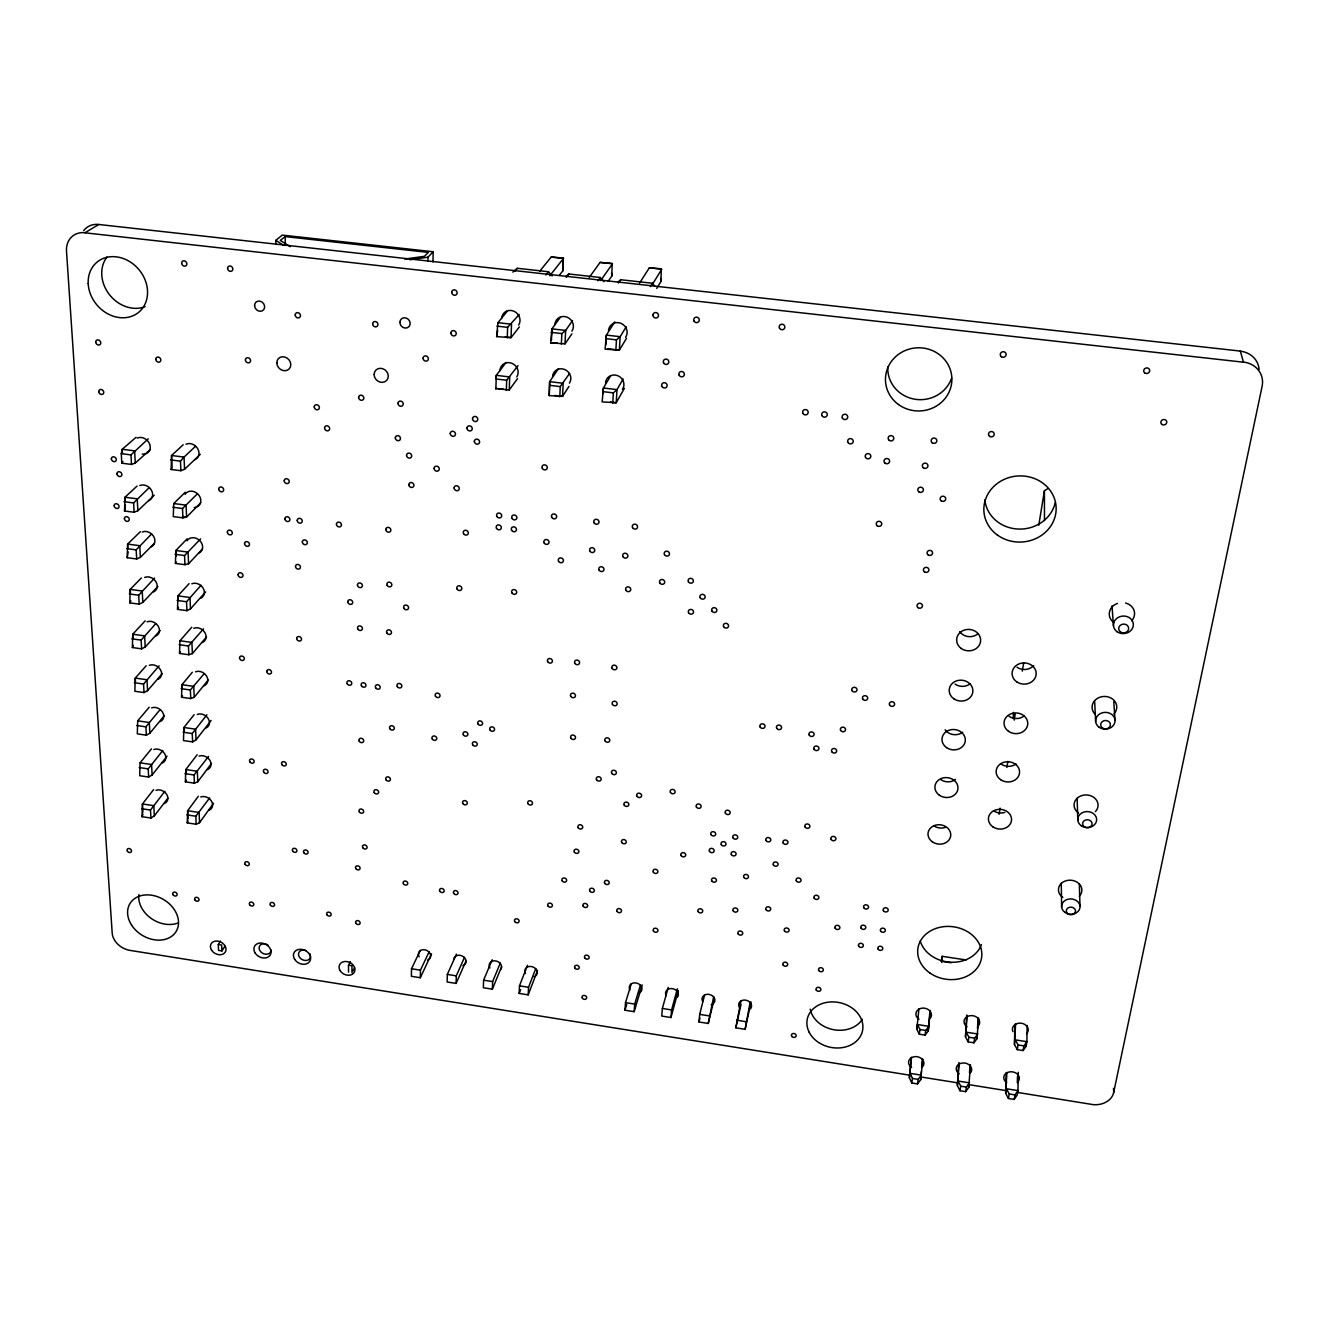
<?xml version="1.0" encoding="UTF-8"?>
<svg xmlns="http://www.w3.org/2000/svg" width="1329" height="1329" viewBox="0 0 1329 1329"><rect width="100%" height="100%" fill="white"/><g stroke="black" fill="none" stroke-linecap="round" stroke-linejoin="round"><path stroke-width="1.5" d="M1027.101 1025.556L1026.918 1041.687L1026.071 1046.338L1023.097 1050.541L1017.283 1049.628L1014.459 1044.511L1014.858 1024.559M1026.071 1046.338L1026.121 1042.335M420.28 950.434L411.508 968.758L411.409 976.317L420.329 977.729L431.56 953.79M427.921 261.331L427.988 257.211L433.154 251.746L282.263 235.1L275.801 240.35L275.884 244.453M420.329 977.729L420.446 970.17L429.101 951.813M432.988 261.979L433.154 251.746M1017.349 1082.736L1017.466 1076.556M1018.28 1072.27L1017.964 1090.611L1017.134 1095.129L1014.177 1099.415L1008.429 1098.502L1005.671 1093.285L1006.203 1072.686M1015.605 1023.779L1014.459 1044.511M456.445 954.139L447.325 974.423L447.142 981.998L456.113 983.41L465.914 961.166M517.529 378.582L509.256 390.028L495.883 388.45M456.113 983.41L456.296 975.851L464.486 957.362M1006.9 1072.503L1005.671 1093.285M1013.23 718.507L1013.396 712.361M1013.961 718.059L1014.077 713.972M519.39 326.868L511.05 337.632L496.647 336.619L497.926 322.681L507.728 310.621M495.867 389.247L496.282 375.359L506 362.501M497.694 330.34L496.647 336.619M492.195 959.737L483.606 980.171L483.357 987.746L492.361 989.175L501.581 966.764M507.263 337.848L507.612 327.349L519.19 314.508M506.332 390.493L506.681 380.244L517.994 365.658M509.256 390.028L509.705 376.954L496.282 375.359L496.182 379.014L506.681 380.244M492.361 989.175L492.627 981.599L500.319 962.993M537.547 970.436L528.194 994.856L519.141 993.427L519.473 985.852L527.53 965.286M571.919 333.861L565.008 343.862L550.688 342.865L551.95 328.861L560.257 317.415M551.452 340.374L551.95 328.861L565.639 330.439L572.55 320.588M568.945 386.44L562.549 396.374L549.226 395.593L549.658 381.672L558.446 368.648M528.194 994.856L528.543 987.281L535.753 968.559M539.74 271.182L551.219 257.045L563.33 258.042L562.948 270.667L559.227 275.485M562.948 270.667L563.33 258.042M561.37 344.095L561.851 333.579L565.639 330.439L565.008 343.862M559.775 396.856L560.257 386.589L569.576 373.466M966.698 1015.057L965.485 1036.819L968.11 1041.886L973.908 1042.8L977.014 1038.63L977.214 1034.676M977.496 1028.729L977.961 1018.811M978.559 1017.997L977.014 1038.63M970.452 1064.679L968.758 1087.371L965.668 1091.641L959.953 1090.727L957.378 1085.56L958.724 1063.084M968.758 1087.371L968.974 1083.285M969.505 1073.051L969.821 1066.905M624.364 388.384L616.207 402.753L602.137 401.89L603.399 388.018L610.759 375.658M626.507 338.314L619.347 350.142L605.094 349.145L606.373 335.107L614.829 321.851M603.067 393.633L603.399 388.018L616.988 389.613L623.118 378.998M605.825 344.709L606.373 335.107L620.145 336.686L626.291 326.701M967.13 1016.22L965.485 1036.819M608.25 281.2L611.789 276.083L612.154 263.408L600.11 262.411L589.196 277.479M612.752 403.152L613.367 392.869L616.988 389.613L616.207 402.753L610.393 402.056M615.859 350.391L616.473 339.842L620.145 336.686L619.347 350.142L607.569 348.779M959.206 1062.884L957.378 1085.56M656.742 288.426L660.945 281.515L661.31 268.807L649.333 267.827L639.598 283.06M642.206 984.872L634.149 1011.685L624.962 1010.223L625.51 1002.631L631.391 983.576M634.149 1011.685L634.714 1004.093L640.462 985.005M941.663 962.478L942.145 956.315L966.15 959.953M668.271 987.364L662.357 1008.462L661.742 1016.07L670.962 1017.532L678.305 990.537M918.954 1008.728L916.811 1029.178L919.269 1034.195L925.017 1035.108L928.273 1030.972L929.901 1011.336M930.317 1010.489L928.273 1030.972M670.962 1017.532L671.594 1009.924L677.375 988.793M911.279 1057.602L909.385 1077.869L911.794 1082.985L917.459 1083.899L920.698 1079.68L921.396 1071.556M921.745 1067.503L922.426 1059.379M922.775 1059.13L920.698 1079.68M714.404 998.212L708.257 1023.446L698.988 1021.984L699.685 1014.376L704.553 995.056M911.561 1057.352L909.385 1077.869M708.257 1023.446L713.706 996.501M751.035 1001.95L745.12 1029.311L735.817 1027.832L740.951 1000.77M745.12 1029.311L750.137 1002.216M916.811 1029.178L917.508 1024.543L929.004 1026.353L925.732 1030.457L925.017 1035.108M911.794 1082.985L912.475 1078.467L910.083 1073.35L921.396 1075.161L918.156 1079.381L917.459 1083.899M919.269 1034.195L919.984 1029.56L917.508 1024.543M941.53 960.169L942.145 956.315M1038.78 525.171L1044.411 490.717L1047.95 488.59M211.112 720.484L196.027 739.871L192.622 741.898L183.485 740.569L183.884 727.495L194.117 714.703M1014.193 720.102L1015.206 713.972M1022.267 671.145L1023.629 662.988M999.092 814.278L1000.106 808.165M1006.834 767.464L1007.847 761.367M959.953 1090.727L960.717 1086.192L958.126 1081.042L969.522 1082.869L966.432 1087.105L965.668 1091.641M968.11 1041.886L968.891 1037.235L966.249 1032.184L977.812 1033.995L974.689 1038.148L973.908 1042.8M205.596 591.92L190.479 608.915L186.94 610.659L177.521 609.363L177.92 595.857L189.1 583.647M167.853 798.197L154.347 815.89L150.925 818.049L142.037 816.704L142.436 803.962L153.632 789.609M167.055 756.168L152.137 774.973L148.665 777.05L139.695 775.721L140.093 762.829L151.44 748.858M1008.429 1098.502L1009.243 1093.966L1006.485 1088.767L1017.964 1090.611L1014.991 1094.897L1014.177 1099.415M1017.283 1049.628L1018.114 1044.976L1015.29 1039.876L1026.918 1041.687L1023.945 1045.89L1023.097 1050.541M164.414 715.567L149.878 733.176L146.373 735.186L137.302 733.857L137.701 720.833L149.197 707.244M213.554 803.231L199.533 822.701L196.177 824.246L187.239 822.9L187.655 810.74L198.337 796.27M162.321 673.554L147.585 690.648L144.03 692.559L134.86 691.263L135.259 678.089L146.14 665.779M200.297 454.285L184.565 469.287L180.894 470.715L171.142 469.486L171.557 455.498L183.203 444.75M211.461 763.461L197.805 781.734L194.399 783.18L185.379 781.834L185.794 769.557L197.157 754.756M160.161 630.461L145.226 647.024L141.622 648.834L132.368 647.539L132.767 634.232L145.16 620.826M157.952 586.438L142.818 602.419L139.163 604.147L129.81 602.868L130.209 589.395L141.389 577.916M208.221 680.033L194.217 697.293L190.745 698.539L181.525 697.227L181.957 684.701L192.306 672.275M154.314 543.362L140.376 557.349L136.688 558.977L127.219 557.715L127.634 544.093L140.376 531.666M1017.649 1092.455L1093.402 1104.665A19.403 15.283 4.9 0 0 1113.669 1092.488L1262.118 386.274A23.739 21.347 -19.7 0 0 1243.429 362.069L1240.322 351.072L98.778 224.485A21.663 18.191 51.5 0 0 83.694 230.631M206.56 636.873L192.373 653.586L188.851 654.732L179.515 653.436L179.963 640.761L191.758 627.238M154.23 495.202L137.867 510.735L134.129 512.246L124.544 511L124.959 497.229L137.053 486.082M150.36 449.551L135.292 463.04L131.488 464.436L121.803 463.206L121.271 453.671L122.235 449.285L136.023 437.324M735.817 1027.832L741.034 1004.425M202.49 548.91L188.568 563.778L184.947 564.692L175.428 563.43L175.86 550.488L187.206 538.743M200.696 502.794L186.592 517.064L182.92 517.861L173.285 516.616L173.734 503.541L185.229 492.278M698.988 1021.984L699.951 1018.114M624.962 1010.223L626.723 1004.491M142.037 816.704L143.017 814.179M519.141 993.427L520.619 989.673M177.521 609.363L178.435 607.27M187.239 822.9L188.12 820.973M132.368 647.539L133.398 645.362M185.379 781.834L186.276 780.023M129.81 602.868L130.857 600.791M352.833 971.001L354.561 967.711M348.53 972.097L348.497 965.186L350.374 961.648M127.219 557.715L128.066 551.867M171.142 469.486L172.122 467.708L171.557 455.498L184.05 457.076L195.529 446.295M181.525 697.227L182.438 695.615M124.544 511L125.408 505.17M652.34 284.489L661.776 269.189L649.333 267.827M650.296 286.582L652.34 283.243L654.748 286.067M179.515 653.436L180.462 651.924M220.498 941.065L218.288 944.52L218.521 950.385L221.91 950.933L224.966 946.115M121.803 463.206L122.916 461.462M618.5 283.044L620.726 279.738L652.34 283.243M600.691 280.569L612.486 263.773L600.11 262.411M597.934 280.768L600.259 277.479L603.881 281.698M209.65 797.948L195.828 816.222L196.177 824.246M150.925 818.049L150.493 810.042L164.879 791.287M208.57 756.417L194.051 774.99L194.399 783.18M566.37 277.263L568.845 273.99L600.259 277.479M192.622 741.898L192.256 733.542L206.925 714.753M175.428 563.43L176.392 562.15M148.665 777.05L148.217 768.876L162.802 750.52M146.373 735.186L145.908 726.83L159.912 709.802M549.824 275.718L563.513 258.391L551.219 257.045M545.937 274.987L548.528 271.747L552.166 275.967M144.03 692.559L143.565 684.036L159.081 665.862M186.94 610.659L186.558 601.721L201.028 585.258M141.622 648.834L141.14 640.113L155.51 623.932M203.985 673.903L190.379 689.984L190.745 698.539M139.163 604.147L138.681 595.226L154.613 578.065M514.921 271.099L517.33 268.292L548.528 271.747M136.688 558.977L136.189 549.857L151.523 534.042M203.536 628.866L188.469 645.994L188.851 654.732M180.894 470.715L180.478 461.163L184.05 457.076L184.565 469.287M134.129 512.246L133.614 502.927L149.164 487.643M131.488 464.436L130.973 454.9L148.25 438.852M200.646 538.86L184.565 555.555L184.947 564.692M197.406 493.84L182.522 508.525L182.92 517.861M512.861 272.129L517.33 268.292M565.822 276.565L568.845 273.99M617.636 282.313L620.726 279.738M550.688 342.865L557.216 342.965M404.73 259.055L424.383 256.331L428.387 252.41L285.187 236.595L280.303 240.383L290.303 246.679M911.046 1075.394L129.91 950.368A17.858 13.672 31.2 0 1 112.201 933.157L66.5 251.098A21.978 18.39 51.2 0 1 85.006 232.725L98.778 224.485M409.747 259.753L427.988 257.211M85.023 232.824L1243.512 362.202M497.926 322.681L511.515 324.226L511.05 337.632L505.253 336.968M496.98 326.12L507.612 327.349M551.136 332.35L561.851 333.579M605.692 338.613L616.473 339.842M549.674 385.344L560.257 386.589M602.702 391.606L613.367 392.869M497.794 388.666L503.525 389.347M554.841 395.461L562.549 396.374L563.164 383.267L549.658 381.672L549.226 395.593M121.271 453.671L130.973 454.9M170.71 459.917L180.478 461.163M173.734 503.541L186.077 505.136L186.592 517.064L182.488 516.532M172.853 507.263L182.522 508.525M124.012 501.681L133.614 502.927M174.996 554.293L184.565 555.555M126.704 548.611L136.189 549.857M129.295 593.947L138.681 595.226M177.106 600.442L186.558 601.721M179.963 640.761L191.891 642.422L192.373 653.586M179.116 644.698L188.469 645.994M131.853 638.834L141.14 640.113M181.126 688.671L190.379 689.984M134.379 682.724L143.565 684.036M137.701 720.833L149.313 722.511L149.878 733.176M136.821 725.518L145.908 726.83M183.12 732.213L192.256 733.542M140.093 762.829L151.572 764.524L152.137 774.973M184.997 773.661L194.051 774.99M139.229 767.547L148.217 768.876M186.874 814.876L195.828 816.222M141.588 808.713L150.493 810.042M940.932 961.199L951.165 962.761M919.984 1029.56L925.732 1030.457M968.891 1037.235L974.689 1038.148M1018.114 1044.976L1023.945 1045.89M411.508 968.758L420.446 970.17M447.325 974.423L456.296 975.851M483.606 980.171L492.627 981.599M519.473 985.852L528.543 987.281M625.51 1002.631L634.714 1004.093M662.357 1008.462L671.594 1009.924M699.685 1014.376L708.972 1015.838M736.598 1020.207L745.918 1021.685M218.288 944.52L221.694 945.069L221.91 950.933M348.497 965.186L351.952 965.734L351.986 972.645M921.296 1077.038L958.192 1082.936M968.442 1084.58L1007.399 1090.827M912.475 1078.467L918.156 1079.381M960.717 1086.192L966.432 1087.105M1009.243 1093.966L1014.991 1094.897M275.801 240.35L283.991 245.533M1240.322 351.072L1240.406 351.188A23.374 21.065 -20.3 0 1 1259.095 369.346M660.646 278.409L660.945 281.515M1112.008 605.924L1113.469 625.876M1113.768 701.812L1114.998 719.886M122.467 453.339L122.235 449.285L134.628 450.847L135.292 463.04M125.192 501.199L124.959 497.229L137.219 498.824L137.867 510.735M127.85 547.98L127.634 544.093L139.761 545.704L140.376 557.349M130.425 593.199L130.209 589.395L142.203 591.023L142.818 602.419M132.966 637.937L132.767 634.232L144.628 635.877L145.226 647.024M135.475 681.727L135.259 678.089L147.004 679.75L147.585 690.648M142.901 812.135L142.436 803.962L153.799 805.656L154.347 815.89M611.622 272.993L611.789 276.083M1094.664 701.596L1095.661 721.68M1113.469 1088.351L1113.768 1092.421M176.126 556.319L175.86 550.488L188.07 552.116L188.568 563.778M178.103 599.661L177.92 595.857L189.997 597.502L190.479 608.915M182.106 688.339L181.957 684.701L193.752 686.362L194.217 697.293M184.05 731.066L183.884 727.495L195.579 729.189L196.027 739.871M185.96 773.046L185.794 769.557L197.356 771.269L197.805 781.734M188.037 818.93L187.655 810.74L199.101 812.451L199.533 822.701M1077.138 798.181L1077.802 820.342M1079.331 883.935L1079.995 905.946M285.187 236.595L285.336 244.818M1061.273 883.253L1061.638 907.242M1044.411 490.717L1044.478 520.603M177.405 923.19A26.646 20.683 31.2 0 1 150.476 917.924A26.646 20.683 31.2 0 1 138.914 894.517M145.077 306.683A32.145 27.161 50.2 0 1 109.194 294.34A32.145 27.161 50.2 0 1 107.018 257.012M862.305 1019.31A27.859 22.61 11.8 0 1 833.399 1029.659A27.859 22.61 11.8 0 1 810.241 1009.209M951.547 378.333A32.727 31.198 -2.3 0 1 914.369 399.132A32.727 31.198 -2.3 0 1 887.838 366.954M977.662 633.999A11.845 10.599 3 0 1 959.688 631.64M970.07 683.804A11.695 10.333 4.3 0 1 955.069 684.119M962.678 732.229A11.546 10.084 5.4 0 1 945.152 729.82M955.468 779.475A11.413 9.851 6.3 0 1 940.849 779.658M945.102 827.485A11.263 9.619 7.1 0 1 933.971 825.874M1033.696 665.596A11.861 10.482 0.9 0 1 1017.05 667.258M1024.078 716.015A11.712 10.233 2.3 0 1 1009.027 716.281M1016.054 763.926A11.562 10.001 3.5 0 1 1001.202 764.109M1004.84 812.418A11.429 9.768 4.5 0 1 993.56 810.806M981.383 944.57A31.763 26.264 7.7 0 1 950.468 962.213A31.763 26.264 7.7 0 1 920.299 941.181M1055.193 502.761A35.65 32.693 -4 0 1 1018.313 529.058A35.65 32.693 -4 0 1 984.839 499.887M1062.818 897.424A11.745 9.768 3.2 0 1 1061.04 883.652A11.745 9.768 3.2 0 1 1077.537 882.473A11.745 9.768 3.2 0 1 1079.281 896.244M1078.5 813.016A12.011 10.2 1.3 0 1 1076.739 798.646A12.011 10.2 1.3 0 1 1093.651 797.267A12.011 10.2 1.3 0 1 1095.378 811.637M1095.096 714.221A12.343 10.698 -1.5 0 1 1095.827 699.519A12.343 10.698 -1.5 0 1 1112.788 699.22A12.343 10.698 -1.5 0 1 1113.968 713.872M1125.563 603.034A12.659 11.18 -4.9 0 1 1131.66 620.776M1113.885 622.62A12.659 11.18 -4.9 0 1 1117.44 603.432M605.509 382.918A9.419 8.788 34.1 0 1 617.603 375.642A9.419 8.788 34.1 0 1 622.421 389.414M552.565 376.688A9.419 8.705 37.5 0 1 564.476 369.412A9.419 8.705 37.5 0 1 569.41 383.151M499.986 370.492A9.419 8.622 40.2 0 1 511.715 363.232A9.419 8.622 40.2 0 1 516.782 376.938M501.648 318.545A9.552 8.805 43.8 0 1 513.526 311.052A9.552 8.805 43.8 0 1 518.642 325.057M554.874 324.625A9.552 8.904 41.4 0 1 566.935 317.116A9.552 8.904 41.4 0 1 571.935 331.17M608.466 330.755A9.552 9.004 38.1 0 1 620.726 323.229A9.552 9.004 38.1 0 1 625.594 337.317M525.503 973.542A6.412 5.166 21.4 0 1 528.128 966.715A6.412 5.166 21.4 0 1 536.584 969.987A6.412 5.166 21.4 0 1 533.959 976.815M489.903 967.944A6.396 5.15 22.5 0 1 491.531 961.498A6.396 5.15 22.5 0 1 499.538 962.761A6.396 5.15 22.5 0 1 500.668 969.638M453.687 959.604A6.379 5.117 23.5 0 1 458.937 955.235A6.379 5.117 23.5 0 1 465.765 959.704A6.379 5.117 23.5 0 1 462.857 965.618M419.183 956.814A6.363 5.1 24.5 0 1 421.542 949.986A6.363 5.1 24.5 0 1 429.948 953.242A6.363 5.1 24.5 0 1 427.556 960.053M739.273 1007.199A6.529 5.299 14.7 0 1 741.399 1000.72A6.529 5.299 14.7 0 1 749.672 1002.033A6.529 5.299 14.7 0 1 750.403 1008.944M702.642 1001.435A6.512 5.283 15.9 0 1 705.666 994.574A6.512 5.283 15.9 0 1 714.238 997.896A6.512 5.283 15.9 0 1 711.198 1004.741M666.194 995.687A6.479 5.25 17 0 1 668.171 989.225A6.479 5.25 17 0 1 676.378 990.52A6.479 5.25 17 0 1 677.225 997.431M629.913 989.989A6.462 5.233 18.2 0 1 632.77 983.144A6.462 5.233 18.2 0 1 641.292 986.434A6.462 5.233 18.2 0 1 638.435 993.278M186.01 444.185A9.104 7.692 43 0 1 197.705 448.67A9.104 7.692 43 0 1 195.064 459.635M185.063 494.338A8.971 7.542 41.3 0 1 199.151 495.551A8.971 7.542 41.3 0 1 194.233 507.512M187.04 540.787A8.854 7.393 39.7 0 1 199.998 540.853A8.854 7.393 39.7 0 1 198.785 553.113M191.841 583.763A8.738 7.243 38.2 0 1 203.154 588.116A8.738 7.243 38.2 0 1 200.579 598.316M193.702 628.252A8.622 7.11 36.8 0 1 204.899 632.571A8.622 7.11 36.8 0 1 202.34 642.538M195.529 671.793A8.506 6.961 35.5 0 1 206.593 676.062A8.506 6.961 35.5 0 1 204.068 685.814M197.307 714.404A8.406 6.828 34.4 0 1 208.254 718.624A8.406 6.828 34.4 0 1 205.746 728.159M199.051 756.118A8.306 6.695 33.3 0 1 209.882 760.288A8.306 6.695 33.3 0 1 207.39 769.607M200.745 796.951A8.207 6.562 32.4 0 1 211.477 801.088A8.207 6.562 32.4 0 1 209.018 810.208M155.991 790.29A8.207 6.512 33.4 0 1 166.69 794.41A8.207 6.512 33.4 0 1 164.347 803.513M153.832 749.506A8.306 6.645 34.3 0 1 164.63 753.676A8.306 6.645 34.3 0 1 162.271 762.979M151.606 707.859A8.406 6.761 35.4 0 1 162.52 712.062A8.406 6.761 35.4 0 1 160.144 721.581M149.346 665.314A8.506 6.911 36.5 0 1 160.377 669.55A8.506 6.911 36.5 0 1 157.985 679.302M147.021 621.839A8.622 7.044 37.8 0 1 158.184 626.125A8.622 7.044 37.8 0 1 155.759 636.093M144.662 577.417A8.738 7.177 39.1 0 1 155.942 581.753A8.738 7.177 39.1 0 1 153.5 591.937M142.236 531.999A8.854 7.326 40.6 0 1 153.649 536.384A8.854 7.326 40.6 0 1 151.19 546.817M139.778 485.567A8.971 7.459 42.1 0 1 151.307 489.986A8.971 7.459 42.1 0 1 148.831 500.684M137.236 438.072A9.104 7.609 43.8 0 1 149.845 444.65A9.104 7.609 43.8 0 1 142.269 454.069M918.97 1019.293A7.841 6.346 9.1 0 1 917.459 1010.273A7.841 6.346 9.1 0 1 928.406 1009.625A7.841 6.346 9.1 0 1 929.901 1018.645M1012.964 1031.636A7.941 6.396 6.3 0 1 1016.153 1023.928A7.941 6.396 6.3 0 1 1026.254 1025.506A7.941 6.396 6.3 0 1 1026.553 1033.746M911.611 1067.503A7.741 6.18 9.6 0 1 910.099 1058.715A7.741 6.18 9.6 0 1 920.897 1058.133A7.741 6.18 9.6 0 1 922.392 1066.938M1006.734 1082.686A7.841 6.23 7 0 1 1005.405 1073.865A7.841 6.23 7 0 1 1016.403 1073.317A7.841 6.23 7 0 1 1017.698 1082.138M967.047 1026.802A7.891 6.379 7.7 0 1 965.635 1017.781A7.891 6.379 7.7 0 1 976.665 1017.134A7.891 6.379 7.7 0 1 978.078 1026.171M959.222 1073.882A7.791 6.213 8.3 0 1 957.81 1065.061A7.791 6.213 8.3 0 1 968.708 1064.496A7.791 6.213 8.3 0 1 970.104 1073.317M271.066 949.969A6.263 4.901 28.4 0 1 264.155 953.923A6.263 4.901 28.4 0 1 259.404 946.348A6.263 4.901 28.4 0 1 267.943 945.019M310.537 956.216A6.28 4.934 27.4 0 1 304.059 960.319A6.28 4.934 27.4 0 1 298.576 953.425A6.28 4.934 27.4 0 1 306.002 950.517M309.69 953.508A6.28 4.934 27.4 0 1 310.305 954.853M131.554 925.05A26.979 20.832 31.1 0 0 175.644 932.227A26.979 20.832 31.1 0 0 151.955 895.264A26.979 20.832 31.1 0 0 131.554 925.05M88.196 283.625A32.61 27.46 49.9 0 0 134.03 315.289A32.61 27.46 49.9 0 0 131.355 262.693A32.61 27.46 49.9 0 0 88.196 283.625M809.228 1032.334A28.225 22.792 11.9 0 0 857.454 1040.175A28.225 22.792 11.9 0 0 838.018 1002.348A28.225 22.792 11.9 0 0 809.228 1032.334M898.47 404.498A33.225 31.597 -1.3 0 0 951.614 383.4A33.225 31.597 -1.3 0 0 905.929 350.225A33.225 31.597 -1.3 0 0 898.47 404.498M255.151 953.026A8.987 7.01 28.4 0 0 270.003 955.401A8.987 7.01 28.4 0 0 262.311 943.141A8.987 7.01 28.4 0 0 255.151 953.026M294.623 959.289A8.987 7.06 27.4 0 0 309.541 961.681A8.987 7.06 27.4 0 0 301.932 949.404A8.987 7.06 27.4 0 0 294.623 959.289M238.107 574.759A2.592 2.176 37.9 0 0 241.845 577.251A2.592 2.176 37.9 0 0 241.728 573.231A2.592 2.176 37.9 0 0 238.107 574.759M924.502 571.852A2.758 2.508 4.5 0 0 928.921 570.224A2.758 2.508 4.5 0 0 925.1 567.533A2.758 2.508 4.5 0 0 924.502 571.852M831.688 751.599A2.608 2.276 11.4 0 0 836.174 752.231A2.608 2.276 11.4 0 0 834.346 748.526A2.608 2.276 11.4 0 0 831.688 751.599M783.163 842.951A2.542 2.16 13.5 0 0 787.516 843.583A2.542 2.16 13.5 0 0 785.705 840.044A2.542 2.16 13.5 0 0 783.163 842.951M918.106 607.685A2.741 2.475 5.5 0 0 922.476 606.107A2.741 2.475 5.5 0 0 918.688 603.449A2.741 2.475 5.5 0 0 918.106 607.685M814.012 749.124A2.608 2.276 12.2 0 0 818.481 749.755A2.608 2.276 12.2 0 0 816.637 746.051A2.608 2.276 12.2 0 0 814.012 749.124M766.019 840.443A2.542 2.16 14.2 0 0 770.355 841.074A2.542 2.16 14.2 0 0 768.527 837.536A2.542 2.16 14.2 0 0 766.019 840.443M432.241 738.957A2.508 2.126 28.2 0 0 436.444 739.555A2.508 2.126 28.2 0 0 434.4 735.984A2.508 2.126 28.2 0 0 432.241 738.957M359.245 741.233A2.492 2.077 30.2 0 0 363.398 741.831A2.492 2.077 30.2 0 0 361.322 738.276A2.492 2.077 30.2 0 0 359.245 741.233M389.829 728.691A2.508 2.11 29.7 0 0 394.015 729.289A2.508 2.11 29.7 0 0 391.955 725.717A2.508 2.11 29.7 0 0 389.829 728.691M375.658 687.807A2.542 2.143 31.2 0 0 379.878 688.405A2.542 2.143 31.2 0 0 377.785 684.767A2.542 2.143 31.2 0 0 375.658 687.807M361.455 685.814A2.542 2.143 31.6 0 0 365.658 686.412A2.542 2.143 31.6 0 0 363.548 682.774A2.542 2.143 31.6 0 0 361.455 685.814M347.251 683.837A2.525 2.126 32.1 0 0 351.454 684.418A2.525 2.126 32.1 0 0 349.344 680.78A2.525 2.126 32.1 0 0 347.251 683.837M227.359 532.165A2.625 2.209 39.5 0 0 231.13 534.707A2.625 2.209 39.5 0 0 230.997 530.603A2.625 2.209 39.5 0 0 227.359 532.165M463.539 533.61A2.658 2.359 33.4 0 0 467.974 534.192A2.658 2.359 33.4 0 0 465.848 530.271A2.658 2.359 33.4 0 0 463.539 533.61M397.271 686.528A2.542 2.16 30.6 0 0 401.508 687.126A2.542 2.16 30.6 0 0 399.431 683.471A2.542 2.16 30.6 0 0 397.271 686.528M359.312 811.853A2.442 2.01 28.7 0 0 363.382 812.468A2.442 2.01 28.7 0 0 361.338 809.029A2.442 2.01 28.7 0 0 359.312 811.853M245.117 864.365A2.392 1.894 30.3 0 0 249.071 864.963A2.392 1.894 30.3 0 0 247.011 861.657A2.392 1.894 30.3 0 0 245.117 864.365M124.411 518.709A2.625 2.176 41.5 0 0 128.182 521.217A2.625 2.176 41.5 0 0 127.949 517.131A2.625 2.176 41.5 0 0 124.411 518.709M408.8 484.686A2.691 2.376 37.2 0 0 412.621 487.311A2.691 2.376 37.2 0 0 412.688 483.025A2.691 2.376 37.2 0 0 408.8 484.686M622.936 556.618A2.675 2.409 25.1 0 0 627.471 557.2A2.675 2.409 25.1 0 0 625.444 553.246A2.675 2.409 25.1 0 0 622.936 556.618M625.843 590.142A2.641 2.376 24 0 0 630.345 590.74A2.641 2.376 24 0 0 628.335 586.853A2.641 2.376 24 0 0 625.843 590.142M358.631 397.421A2.741 2.425 42.6 0 0 362.535 400.112A2.741 2.425 42.6 0 0 362.535 395.677A2.741 2.425 42.6 0 0 358.631 397.421M357.833 629.049A2.575 2.193 33.4 0 0 362.103 629.63A2.575 2.193 33.4 0 0 359.96 625.909A2.575 2.193 33.4 0 0 357.833 629.049M239.536 657.955A2.542 2.093 35.3 0 0 243.19 660.38A2.542 2.093 35.3 0 0 243.074 656.509A2.542 2.093 35.3 0 0 239.536 657.955M249.835 761.849A2.459 2.01 32.4 0 0 253.889 762.447A2.459 2.01 32.4 0 0 251.779 758.975A2.459 2.01 32.4 0 0 249.835 761.849M263.723 772.149A2.459 1.993 31.8 0 0 267.777 772.747A2.459 1.993 31.8 0 0 265.684 769.275A2.459 1.993 31.8 0 0 263.723 772.149M462.857 803.48A2.475 2.06 25.9 0 0 467.011 804.078A2.475 2.06 25.9 0 0 465.017 800.606A2.475 2.06 25.9 0 0 462.857 803.48M791.602 1036.072A2.425 1.944 13.2 0 0 795.739 1036.736A2.425 1.944 13.2 0 0 794.011 1033.497A2.425 1.944 13.2 0 0 791.602 1036.072M851.972 690.499A2.658 2.359 10.1 0 0 856.524 691.113A2.658 2.359 10.1 0 0 854.68 687.309A2.658 2.359 10.1 0 0 851.972 690.499M326.934 914.801A2.376 1.894 27.5 0 0 330.871 915.415A2.376 1.894 27.5 0 0 328.878 912.143A2.376 1.894 27.5 0 0 326.934 914.801M249.636 904.733A2.359 1.861 29.4 0 0 253.54 905.331A2.359 1.861 29.4 0 0 251.513 902.092A2.359 1.861 29.4 0 0 249.636 904.733M194.931 899.949A2.359 1.844 30.6 0 0 198.802 900.564A2.359 1.844 30.6 0 0 196.742 897.324A2.359 1.844 30.6 0 0 194.931 899.949M173.052 894.749A2.359 1.844 31.1 0 0 176.923 895.347A2.359 1.844 31.1 0 0 174.847 892.108A2.359 1.844 31.1 0 0 173.052 894.749M127.401 851.224A2.376 1.861 32.8 0 0 131.272 851.823A2.376 1.861 32.8 0 0 129.162 848.533A2.376 1.861 32.8 0 0 127.401 851.224M98.761 391.64A2.741 2.276 46.1 0 0 102.649 394.281A2.741 2.276 46.1 0 0 102.383 389.945A2.741 2.276 46.1 0 0 98.761 391.64M95.721 342.168A2.774 2.309 47.9 0 0 99.642 344.842A2.774 2.309 47.9 0 0 99.376 340.39A2.774 2.309 47.9 0 0 95.721 342.168M155.759 359.312A2.758 2.342 46.9 0 0 159.679 361.97A2.758 2.342 46.9 0 0 159.463 357.551A2.758 2.342 46.9 0 0 155.759 359.312M245.416 359.976A2.774 2.392 46.1 0 0 249.354 362.684A2.774 2.392 46.1 0 0 249.237 358.215A2.774 2.392 46.1 0 0 245.416 359.976M295.204 314.94A2.808 2.475 47.7 0 0 299.191 317.697A2.808 2.475 47.7 0 0 299.125 313.112A2.808 2.475 47.7 0 0 295.204 314.94M372.635 323.894A2.808 2.508 46.3 0 0 376.622 326.652A2.808 2.508 46.3 0 0 376.639 322.067A2.808 2.508 46.3 0 0 372.635 323.894M450.88 332.948A2.808 2.558 44.3 0 0 454.85 335.722A2.808 2.558 44.3 0 0 454.95 331.104A2.808 2.558 44.3 0 0 450.88 332.948M397.986 403.351A2.741 2.442 41.5 0 0 401.906 406.043A2.741 2.442 41.5 0 0 401.939 401.607A2.741 2.442 41.5 0 0 397.986 403.351M451.71 292.247A2.841 2.592 47.1 0 0 455.731 295.055A2.841 2.592 47.1 0 0 455.83 290.353A2.841 2.592 47.1 0 0 451.71 292.247M693.987 320.97A2.841 2.724 32.9 0 0 698.838 321.518A2.841 2.724 32.9 0 0 696.728 317.149A2.841 2.724 32.9 0 0 693.987 320.97M779.442 328.064A2.857 2.758 19.7 0 0 784.343 328.628A2.857 2.758 19.7 0 0 782.299 324.226A2.857 2.758 19.7 0 0 779.442 328.064M1001.385 356.737A2.94 2.791 -11.6 0 0 1006.119 354.843A2.94 2.791 -11.6 0 0 1002.099 351.936A2.94 2.791 -11.6 0 0 1001.385 356.737M989.59 436.344A2.891 2.691 -5.1 0 0 994.208 434.533A2.891 2.691 -5.1 0 0 990.271 431.726A2.891 2.691 -5.1 0 0 989.59 436.344M1144.784 372.951A3.023 2.774 -17.9 0 0 1149.668 371.04A3.023 2.774 -17.9 0 0 1145.664 368.133A3.023 2.774 -17.9 0 0 1144.784 372.951M1161.895 424.416A3.007 2.724 -15.2 0 0 1166.746 422.572A3.007 2.724 -15.2 0 0 1162.792 419.698A3.007 2.724 -15.2 0 0 1161.895 424.416M818.664 970.386A2.475 2.027 12.3 0 0 822.884 971.05A2.475 2.027 12.3 0 0 821.156 967.695A2.475 2.027 12.3 0 0 818.664 970.386M738.093 933.772A2.475 2.043 15 0 0 742.313 934.403A2.475 2.043 15 0 0 740.519 931.031A2.475 2.043 15 0 0 738.093 933.772M584.694 957.827A2.409 1.96 19.9 0 0 588.78 958.458A2.409 1.96 19.9 0 0 586.92 955.169A2.409 1.96 19.9 0 0 584.694 957.827M574.809 967.911A2.392 1.944 20.1 0 0 578.863 968.559A2.392 1.944 20.1 0 0 577.002 965.286A2.392 1.944 20.1 0 0 574.809 967.911M783.047 964.904A2.459 2.027 13.4 0 0 787.266 965.552A2.459 2.027 13.4 0 0 785.505 962.196A2.459 2.027 13.4 0 0 783.047 964.904M582.285 998.046A2.376 1.91 19.6 0 0 586.322 998.677A2.376 1.91 19.6 0 0 584.478 995.454A2.376 1.91 19.6 0 0 582.285 998.046M314.242 406.94A2.741 2.392 43 0 0 318.129 409.598A2.741 2.392 43 0 0 318.096 405.212A2.741 2.392 43 0 0 314.242 406.94M395.311 437.856A2.724 2.409 39.8 0 0 399.182 440.514A2.724 2.409 39.8 0 0 399.215 436.161A2.724 2.409 39.8 0 0 395.311 437.856M324.542 427.988A2.724 2.376 41.8 0 0 328.429 430.646A2.724 2.376 41.8 0 0 328.396 426.293A2.724 2.376 41.8 0 0 324.542 427.988M386.872 633.003A2.575 2.209 32.4 0 0 391.158 633.601A2.575 2.209 32.4 0 0 389.048 629.863A2.575 2.209 32.4 0 0 386.872 633.003M357.451 584.943A2.608 2.243 34.8 0 0 361.189 587.468A2.608 2.243 34.8 0 0 361.189 583.414A2.608 2.243 34.8 0 0 357.451 584.943M387.171 585.375A2.608 2.259 34 0 0 391.507 585.956A2.608 2.259 34 0 0 389.364 582.152A2.608 2.259 34 0 0 387.171 585.375M403.916 608.3A2.592 2.243 32.7 0 0 408.236 608.881A2.592 2.243 32.7 0 0 406.109 605.094A2.592 2.243 32.7 0 0 403.916 608.3M347.749 601.738A2.592 2.209 34.5 0 0 351.471 604.246A2.592 2.209 34.5 0 0 351.471 600.226A2.592 2.209 34.5 0 0 347.749 601.738M589.843 551.02A2.658 2.409 27.1 0 0 594.362 551.601A2.658 2.409 27.1 0 0 592.302 547.664A2.658 2.409 27.1 0 0 589.843 551.02M544.142 542.88A2.658 2.392 29.7 0 0 548.628 543.461A2.658 2.392 29.7 0 0 546.551 539.508A2.658 2.392 29.7 0 0 544.142 542.88M511.898 592.834A2.625 2.309 29.3 0 0 516.317 593.432A2.625 2.309 29.3 0 0 514.24 589.578A2.625 2.309 29.3 0 0 511.898 592.834M547.947 905.846A2.425 1.993 21.6 0 0 552.05 906.478A2.425 1.993 21.6 0 0 550.156 903.122A2.425 1.993 21.6 0 0 547.947 905.846M181.641 263.192A2.857 2.442 50.7 0 0 185.661 265.95A2.857 2.442 50.7 0 0 185.479 261.315A2.857 2.442 50.7 0 0 181.641 263.192M227.591 268.375A2.857 2.475 50.4 0 0 231.611 271.149A2.857 2.475 50.4 0 0 231.479 266.498A2.857 2.475 50.4 0 0 227.591 268.375M558.529 561.237A2.658 2.376 28.3 0 0 563.014 561.818A2.658 2.376 28.3 0 0 560.954 557.898A2.658 2.376 28.3 0 0 558.529 561.237M266.747 671.461A2.525 2.11 34.3 0 0 270.385 673.886A2.525 2.11 34.3 0 0 270.302 670.049A2.525 2.11 34.3 0 0 266.747 671.461M877.339 525.869A2.774 2.558 7.1 0 0 881.725 524.191A2.774 2.558 7.1 0 0 877.888 521.483A2.774 2.558 7.1 0 0 877.339 525.869M760.122 726.946A2.608 2.276 14.9 0 0 764.574 727.561A2.608 2.276 14.9 0 0 762.696 723.84A2.608 2.276 14.9 0 0 760.122 726.946M599.063 570.058A2.658 2.376 26 0 0 603.565 570.639A2.658 2.376 26 0 0 601.522 566.735A2.658 2.376 26 0 0 599.063 570.058M659.765 582.833A2.658 2.392 22.3 0 0 664.301 583.414A2.658 2.392 22.3 0 0 662.291 579.51A2.658 2.392 22.3 0 0 659.765 582.833M688.555 612.702A2.658 2.376 20 0 0 693.073 613.3A2.658 2.376 20 0 0 691.113 609.413A2.658 2.376 20 0 0 688.555 612.702M711.895 610.958A2.658 2.392 18.6 0 0 716.447 611.556A2.658 2.392 18.6 0 0 714.487 607.669A2.658 2.392 18.6 0 0 711.895 610.958M700.167 597.651A2.658 2.392 19.5 0 0 704.719 598.249A2.658 2.392 19.5 0 0 702.742 594.345A2.658 2.392 19.5 0 0 700.167 597.651M664.483 554.575A2.675 2.425 22.7 0 0 669.052 555.157A2.675 2.425 22.7 0 0 667.042 551.203A2.675 2.425 22.7 0 0 664.483 554.575M551.734 517.33A2.675 2.425 30.3 0 0 556.253 517.911A2.675 2.425 30.3 0 0 554.16 513.924A2.675 2.425 30.3 0 0 551.734 517.33M594.046 522.712A2.691 2.442 27.9 0 0 598.615 523.294A2.691 2.442 27.9 0 0 596.538 519.29A2.691 2.442 27.9 0 0 594.046 522.712M632.554 527.596A2.691 2.442 25.5 0 0 637.123 528.178A2.691 2.442 25.5 0 0 635.096 524.174A2.691 2.442 25.5 0 0 632.554 527.596M723.574 626.59A2.658 2.376 17.7 0 0 728.109 627.205A2.658 2.376 17.7 0 0 726.166 623.334A2.658 2.376 17.7 0 0 723.574 626.59M784.426 930.749A2.492 2.06 13.4 0 0 788.678 931.396A2.492 2.06 13.4 0 0 786.901 927.991A2.492 2.06 13.4 0 0 784.426 930.749M858.6 946.049A2.508 2.077 10.9 0 0 862.886 946.713A2.508 2.077 10.9 0 0 861.159 943.308A2.508 2.077 10.9 0 0 858.6 946.049M776.651 728.176A2.608 2.276 14.1 0 0 781.12 728.807A2.608 2.276 14.1 0 0 779.243 725.086A2.608 2.276 14.1 0 0 776.651 728.176M809.178 735.003A2.608 2.293 12.5 0 0 813.647 735.635A2.608 2.293 12.5 0 0 811.803 731.914A2.608 2.293 12.5 0 0 809.178 735.003M923.422 467.858A2.824 2.641 1.9 0 0 927.941 466.097A2.824 2.641 1.9 0 0 924.037 463.323A2.824 2.641 1.9 0 0 923.422 467.858M847.869 442.258A2.808 2.641 8.6 0 0 852.703 442.839A2.808 2.641 8.6 0 0 850.743 438.603A2.808 2.641 8.6 0 0 847.869 442.258M842.353 417.954A2.824 2.675 9 0 0 847.221 418.519A2.824 2.675 9 0 0 845.244 414.249A2.824 2.675 9 0 0 842.353 417.954M941.231 500.85A2.824 2.608 1.5 0 0 945.733 499.139A2.824 2.608 1.5 0 0 941.862 496.381A2.824 2.608 1.5 0 0 941.231 500.85M652.954 314.956A2.841 2.708 37.1 0 0 656.958 317.797A2.841 2.708 37.1 0 0 657.29 313.063A2.841 2.708 37.1 0 0 652.954 314.956M663.57 362.834A2.808 2.658 31.9 0 0 668.354 363.382A2.808 2.658 31.9 0 0 666.244 359.096A2.808 2.658 31.9 0 0 663.57 362.834M661.925 386.374A2.791 2.625 30.3 0 0 666.676 386.938A2.791 2.625 30.3 0 0 664.583 382.686A2.791 2.625 30.3 0 0 661.925 386.374M865.461 457.242A2.808 2.625 7 0 0 870.279 457.824A2.808 2.625 7 0 0 868.335 453.604A2.808 2.625 7 0 0 865.461 457.242M861.009 927.991A2.508 2.093 10.7 0 0 865.329 928.639A2.508 2.093 10.7 0 0 863.584 925.2A2.508 2.093 10.7 0 0 861.009 927.991M863.734 907.657A2.525 2.11 10.5 0 0 868.053 908.305A2.525 2.11 10.5 0 0 866.309 904.833A2.525 2.11 10.5 0 0 863.734 907.657M883.37 910.598A2.542 2.11 9.8 0 0 887.706 911.245A2.542 2.11 9.8 0 0 885.978 907.773A2.542 2.11 9.8 0 0 883.37 910.598M880.546 930.931A2.525 2.093 10 0 0 884.865 931.596A2.525 2.093 10 0 0 883.137 928.157A2.525 2.093 10 0 0 880.546 930.931M878.037 949.006A2.508 2.077 10.2 0 0 882.34 949.67A2.508 2.077 10.2 0 0 880.629 946.265A2.508 2.077 10.2 0 0 878.037 949.006M816.239 989.972A2.459 2.01 12.4 0 0 820.442 990.637A2.459 2.01 12.4 0 0 818.714 987.314A2.459 2.01 12.4 0 0 816.239 989.972M474.353 441.328A2.724 2.459 37.2 0 0 478.241 444.002A2.724 2.459 37.2 0 0 478.357 439.617A2.724 2.459 37.2 0 0 474.353 441.328M472.509 418.685A2.741 2.475 38.5 0 0 476.413 421.376A2.741 2.475 38.5 0 0 476.53 416.941A2.741 2.475 38.5 0 0 472.509 418.685M466.977 428.071A2.741 2.459 38.1 0 0 470.881 430.762A2.741 2.459 38.1 0 0 470.981 426.343A2.741 2.459 38.1 0 0 466.977 428.071M679.152 375.21A2.808 2.641 29.6 0 0 683.92 375.775A2.808 2.641 29.6 0 0 681.843 371.489A2.808 2.641 29.6 0 0 679.152 375.21M885.131 463.223A2.808 2.625 5.3 0 0 889.599 461.479A2.808 2.625 5.3 0 0 885.695 458.704A2.808 2.625 5.3 0 0 885.131 463.223M928.124 554.907A2.774 2.542 3.9 0 0 932.559 553.263A2.774 2.542 3.9 0 0 928.738 550.555A2.774 2.542 3.9 0 0 928.124 554.907M423.071 358.215A2.791 2.508 43.4 0 0 427.024 360.956A2.791 2.508 43.4 0 0 427.091 356.405A2.791 2.508 43.4 0 0 423.071 358.215M932.277 442.823A2.841 2.675 0.1 0 0 936.829 441.045A2.841 2.675 0.1 0 0 932.908 438.238A2.841 2.675 0.1 0 0 932.277 442.823M688.389 581.67A2.675 2.409 20.6 0 0 692.957 582.268A2.675 2.409 20.6 0 0 690.964 578.348A2.675 2.409 20.6 0 0 688.389 581.67M840.559 730.269A2.625 2.309 10.9 0 0 845.061 730.9A2.625 2.309 10.9 0 0 843.234 727.162A2.625 2.309 10.9 0 0 840.559 730.269M862.654 698.871A2.658 2.342 9.6 0 0 867.222 699.486A2.658 2.342 9.6 0 0 865.395 695.698A2.658 2.342 9.6 0 0 862.654 698.871M355.89 923.24A2.376 1.894 26.7 0 0 359.843 923.854A2.376 1.894 26.7 0 0 357.866 920.598A2.376 1.894 26.7 0 0 355.89 923.24M733.159 910.764A2.475 2.06 15.3 0 0 737.396 911.412A2.475 2.06 15.3 0 0 735.585 907.989A2.475 2.06 15.3 0 0 733.159 910.764M583.165 906.179A2.442 2.01 20.5 0 0 587.285 906.81A2.442 2.01 20.5 0 0 585.408 903.438A2.442 2.01 20.5 0 0 583.165 906.179M574.327 852.039A2.475 2.06 21.4 0 0 578.514 852.67A2.475 2.06 21.4 0 0 576.603 849.214A2.475 2.06 21.4 0 0 574.327 852.039M711.746 880.828A2.492 2.093 16.2 0 0 715.999 881.459A2.492 2.093 16.2 0 0 714.171 878.004A2.492 2.093 16.2 0 0 711.746 880.828M725.401 813.165A2.542 2.16 16 0 0 729.737 813.797A2.542 2.16 16 0 0 727.877 810.225A2.542 2.16 16 0 0 725.401 813.165M696.379 806.936A2.525 2.16 17.2 0 0 700.699 807.567A2.525 2.16 17.2 0 0 698.821 803.995A2.525 2.16 17.2 0 0 696.379 806.936M721.282 844.563A2.525 2.126 16 0 0 725.584 845.194A2.525 2.126 16 0 0 723.74 841.672A2.525 2.126 16 0 0 721.282 844.563M731.349 854.497A2.508 2.126 15.6 0 0 735.651 855.145A2.508 2.126 15.6 0 0 733.807 851.64A2.508 2.126 15.6 0 0 731.349 854.497M709.453 851.274A2.508 2.126 16.4 0 0 713.739 851.906A2.508 2.126 16.4 0 0 711.895 848.4A2.508 2.126 16.4 0 0 709.453 851.274M710.982 834.562A2.525 2.143 16.5 0 0 715.284 835.193A2.525 2.143 16.5 0 0 713.424 831.672A2.525 2.143 16.5 0 0 710.982 834.562M732.977 837.785A2.525 2.143 15.6 0 0 737.296 838.416A2.525 2.143 15.6 0 0 735.452 834.878A2.525 2.143 15.6 0 0 732.977 837.785M292.662 851.042A2.409 1.944 29.5 0 0 296.649 851.64A2.409 1.944 29.5 0 0 294.606 848.301A2.409 1.944 29.5 0 0 292.662 851.042M303.826 852.736A2.409 1.944 29.2 0 0 307.813 853.334A2.409 1.944 29.2 0 0 305.77 849.979A2.409 1.944 29.2 0 0 303.826 852.736M355.79 868.568A2.409 1.944 27.6 0 0 359.794 869.183A2.409 1.944 27.6 0 0 357.8 865.844A2.409 1.944 27.6 0 0 355.79 868.568M362.734 847.686A2.425 1.977 27.9 0 0 366.787 848.301A2.425 1.977 27.9 0 0 364.761 844.912A2.425 1.977 27.9 0 0 362.734 847.686M374.23 792.582A2.459 2.043 28.7 0 0 378.333 793.18A2.459 2.043 28.7 0 0 376.29 789.708A2.459 2.043 28.7 0 0 374.23 792.582M385.991 779.774A2.475 2.06 28.6 0 0 390.111 780.389A2.475 2.06 28.6 0 0 388.068 776.884A2.475 2.06 28.6 0 0 385.991 779.774M281.881 764.59A2.459 2.01 31.6 0 0 285.951 765.188A2.459 2.01 31.6 0 0 283.858 761.7A2.459 2.01 31.6 0 0 281.881 764.59M570.839 738.077A2.542 2.193 23.3 0 0 575.141 738.691A2.542 2.193 23.3 0 0 573.164 735.053A2.542 2.193 23.3 0 0 570.839 738.077M570.722 696.246A2.575 2.226 24.1 0 0 575.075 696.861A2.575 2.226 24.1 0 0 573.081 693.157A2.575 2.226 24.1 0 0 570.722 696.246M574.809 663.237A2.592 2.276 24.7 0 0 579.195 663.836A2.592 2.276 24.7 0 0 577.185 660.081A2.592 2.276 24.7 0 0 574.809 663.237M612.104 668.321A2.592 2.276 22.9 0 0 616.506 668.919A2.592 2.276 22.9 0 0 614.53 665.164A2.592 2.276 22.9 0 0 612.104 668.321M612.403 704.32A2.575 2.243 22.1 0 0 616.772 704.918A2.575 2.243 22.1 0 0 614.795 701.23A2.575 2.243 22.1 0 0 612.403 704.32M605.06 740.851A2.542 2.193 21.8 0 0 609.38 741.466A2.542 2.193 21.8 0 0 607.419 737.828A2.542 2.193 21.8 0 0 605.06 740.851M547.681 661.659A2.592 2.259 25.9 0 0 552.05 662.257A2.592 2.259 25.9 0 0 550.023 658.519A2.592 2.259 25.9 0 0 547.681 661.659M670.414 792.366A2.542 2.176 18.4 0 0 674.733 792.981A2.542 2.176 18.4 0 0 672.839 789.409A2.542 2.176 18.4 0 0 670.414 792.366M805.042 826.904A2.558 2.176 12.7 0 0 809.427 827.552A2.558 2.176 12.7 0 0 807.617 823.98A2.558 2.176 12.7 0 0 805.042 826.904M831.074 839.33A2.558 2.176 11.6 0 0 835.459 839.961A2.558 2.176 11.6 0 0 833.665 836.406A2.558 2.176 11.6 0 0 831.074 839.33M814.129 898.088A2.525 2.11 12.3 0 0 818.431 898.736A2.525 2.11 12.3 0 0 816.67 895.281A2.525 2.11 12.3 0 0 814.129 898.088M835.11 928.124A2.508 2.077 11.6 0 0 839.413 928.772A2.508 2.077 11.6 0 0 837.652 925.349A2.508 2.077 11.6 0 0 835.11 928.124M773.362 864.847A2.525 2.126 13.9 0 0 777.664 865.495A2.525 2.126 13.9 0 0 775.87 861.989A2.525 2.126 13.9 0 0 773.362 864.847M766.019 909.601A2.492 2.077 14.1 0 0 770.288 910.249A2.492 2.077 14.1 0 0 768.494 906.81A2.492 2.077 14.1 0 0 766.019 909.601M578.132 827.635A2.492 2.093 21.6 0 0 582.351 828.249A2.492 2.093 21.6 0 0 580.424 824.761A2.492 2.093 21.6 0 0 578.132 827.635M439.799 891.194A2.409 1.96 25 0 0 443.853 891.825A2.409 1.96 25 0 0 441.892 888.47A2.409 1.96 25 0 0 439.799 891.194M453.654 893.321A2.409 1.977 24.6 0 0 457.708 893.935A2.409 1.977 24.6 0 0 455.747 890.596A2.409 1.977 24.6 0 0 453.654 893.321M403.418 883.768A2.409 1.96 26.1 0 0 407.455 884.383A2.409 1.96 26.1 0 0 405.478 881.044A2.409 1.96 26.1 0 0 403.418 883.768M743.775 877.273A2.508 2.11 15 0 0 748.061 877.904A2.508 2.11 15 0 0 746.25 874.432A2.508 2.11 15 0 0 743.775 877.273M562.15 880.778A2.442 2.027 21.4 0 0 566.304 881.393A2.442 2.027 21.4 0 0 564.393 878.004A2.442 2.027 21.4 0 0 562.15 880.778M616.988 911.329A2.442 2.027 19.3 0 0 621.141 911.96A2.442 2.027 19.3 0 0 619.281 908.587A2.442 2.027 19.3 0 0 616.988 911.329M653.419 930.948A2.442 2.01 17.9 0 0 657.573 931.579A2.442 2.01 17.9 0 0 655.729 928.223A2.442 2.01 17.9 0 0 653.419 930.948M698.107 911.561A2.475 2.043 16.5 0 0 702.31 912.192A2.475 2.043 16.5 0 0 700.483 908.803A2.475 2.043 16.5 0 0 698.107 911.561M653.27 872.09A2.475 2.077 18.4 0 0 657.49 872.721A2.475 2.077 18.4 0 0 655.612 869.282A2.475 2.077 18.4 0 0 653.27 872.09M621.673 842.42A2.492 2.093 19.8 0 0 625.893 843.051A2.492 2.093 19.8 0 0 623.999 839.579A2.492 2.093 19.8 0 0 621.673 842.42M284.207 480.816A2.675 2.309 40.4 0 0 288.028 483.424A2.675 2.309 40.4 0 0 287.944 479.188A2.675 2.309 40.4 0 0 284.207 480.816M218.687 489.055A2.658 2.259 41.2 0 0 222.508 491.63A2.658 2.259 41.2 0 0 222.358 487.444A2.658 2.259 41.2 0 0 218.687 489.055M114.178 505.801A2.641 2.176 42 0 0 117.949 508.326A2.641 2.176 42 0 0 117.716 504.223A2.641 2.176 42 0 0 114.178 505.801M454.103 487.909A2.691 2.392 35.6 0 0 457.94 490.551A2.691 2.392 35.6 0 0 458.04 486.264A2.691 2.392 35.6 0 0 454.103 487.909M116.952 473.838A2.658 2.209 43.1 0 0 120.756 476.397A2.658 2.209 43.1 0 0 120.524 472.21A2.658 2.209 43.1 0 0 116.952 473.838M434.101 468.356A2.691 2.409 37.2 0 0 437.955 470.998A2.691 2.409 37.2 0 0 438.038 466.678A2.691 2.409 37.2 0 0 434.101 468.356M796.304 880.811A2.525 2.126 13 0 0 800.606 881.459A2.525 2.126 13 0 0 798.829 877.971A2.525 2.126 13 0 0 796.304 880.811M889.533 704.902A2.658 2.342 8.3 0 0 894.101 705.516A2.658 2.342 8.3 0 0 892.274 701.729A2.658 2.342 8.3 0 0 889.533 704.902M918.904 491.863A2.808 2.608 3 0 0 923.389 490.135A2.808 2.608 3 0 0 919.502 487.394A2.808 2.608 3 0 0 918.904 491.863M450.249 433.487A2.724 2.442 38.4 0 0 454.136 436.161A2.724 2.442 38.4 0 0 454.219 431.759A2.724 2.442 38.4 0 0 450.249 433.487M270.385 905.099A2.376 1.877 29 0 0 274.306 905.714A2.376 1.877 29 0 0 272.279 902.441A2.376 1.877 29 0 0 270.385 905.099M472.659 744.722A2.508 2.126 26.7 0 0 476.895 745.336A2.508 2.126 26.7 0 0 474.868 741.748A2.508 2.126 26.7 0 0 472.659 744.722M611.705 773.245A2.525 2.16 21.1 0 0 616.008 773.86A2.525 2.16 21.1 0 0 614.064 770.272A2.525 2.16 21.1 0 0 611.705 773.245M604.662 883.187A2.459 2.043 20 0 0 608.832 883.818A2.459 2.043 20 0 0 606.954 880.396A2.459 2.043 20 0 0 604.662 883.187M802.832 413.269A2.808 2.658 13.8 0 0 807.667 413.851A2.808 2.658 13.8 0 0 805.656 409.581A2.808 2.658 13.8 0 0 802.832 413.269M624.198 805.042A2.508 2.143 20.2 0 0 628.467 805.656A2.508 2.143 20.2 0 0 626.557 802.118A2.508 2.143 20.2 0 0 624.198 805.042M111.37 458.904A2.675 2.226 43.6 0 0 115.191 461.479A2.675 2.226 43.6 0 0 114.942 457.276A2.675 2.226 43.6 0 0 111.37 458.904M406.524 455.299A2.708 2.392 38.6 0 0 410.395 457.94A2.708 2.392 38.6 0 0 410.445 453.621A2.708 2.392 38.6 0 0 406.524 455.299M489.952 729.87A2.525 2.16 26.5 0 0 494.205 730.485A2.525 2.16 26.5 0 0 492.179 726.863A2.525 2.16 26.5 0 0 489.952 729.87M477.991 723.923A2.525 2.16 27 0 0 482.244 724.521A2.525 2.16 27 0 0 480.218 720.899A2.525 2.16 27 0 0 477.991 723.923M463.323 734.771A2.525 2.143 27.3 0 0 467.559 735.369A2.525 2.143 27.3 0 0 465.532 731.781A2.525 2.143 27.3 0 0 463.323 734.771M596.522 779.691A2.525 2.16 21.6 0 0 600.791 780.306A2.525 2.16 21.6 0 0 598.864 776.734A2.525 2.16 21.6 0 0 596.522 779.691M589.81 891.011A2.442 2.027 20.4 0 0 593.963 891.643A2.442 2.027 20.4 0 0 592.086 888.237A2.442 2.027 20.4 0 0 589.81 891.011M821.92 415.528A2.808 2.675 11.4 0 0 826.771 416.11A2.808 2.675 11.4 0 0 824.777 411.84A2.808 2.675 11.4 0 0 821.92 415.528M636.907 796.137A2.525 2.143 19.8 0 0 641.193 796.769A2.525 2.143 19.8 0 0 639.282 793.197A2.525 2.143 19.8 0 0 636.907 796.137M681.063 855.477A2.492 2.11 17.5 0 0 685.315 856.109A2.492 2.11 17.5 0 0 683.455 852.637A2.492 2.11 17.5 0 0 681.063 855.477M297.231 520.403A2.641 2.276 38.6 0 0 301.018 522.978A2.641 2.276 38.6 0 0 300.952 518.808A2.641 2.276 38.6 0 0 297.231 520.403M284.904 518.808A2.641 2.259 38.9 0 0 288.692 521.383A2.641 2.259 38.9 0 0 288.626 517.23A2.641 2.259 38.9 0 0 284.904 518.808M512.014 518.36A2.675 2.392 32.1 0 0 516.516 518.941A2.675 2.392 32.1 0 0 514.406 514.971A2.675 2.392 32.1 0 0 512.014 518.36M511.582 530.221A2.658 2.376 31.6 0 0 516.067 530.803A2.658 2.376 31.6 0 0 513.974 526.849A2.658 2.376 31.6 0 0 511.582 530.221M496.863 516.433A2.675 2.392 32.8 0 0 501.349 516.998A2.675 2.392 32.8 0 0 499.222 513.044A2.675 2.392 32.8 0 0 496.863 516.433M514.705 921.512A2.409 1.96 22.4 0 0 518.775 922.127A2.409 1.96 22.4 0 0 516.865 918.804A2.409 1.96 22.4 0 0 514.705 921.512M496.481 528.277A2.658 2.376 32.4 0 0 500.95 528.859A2.658 2.376 32.4 0 0 498.84 524.905A2.658 2.376 32.4 0 0 496.481 528.277M385.809 529.457A2.641 2.309 36 0 0 389.596 532.032A2.641 2.309 36 0 0 389.613 527.862A2.641 2.309 36 0 0 385.809 529.457M457.093 589.046A2.625 2.293 31.6 0 0 461.479 589.627A2.625 2.293 31.6 0 0 459.385 585.807A2.625 2.293 31.6 0 0 457.093 589.046M435.463 696.163A2.542 2.16 29.1 0 0 439.716 696.761A2.542 2.16 29.1 0 0 437.656 693.123A2.542 2.16 29.1 0 0 435.463 696.163M336.436 524.191A2.641 2.293 37.5 0 0 340.224 526.766A2.641 2.293 37.5 0 0 340.191 522.596A2.641 2.293 37.5 0 0 336.436 524.191M295.487 566.453A2.608 2.226 37 0 0 299.224 568.978A2.608 2.226 37 0 0 299.158 564.908A2.608 2.226 37 0 0 295.487 566.453M302.347 541.983A2.625 2.243 37.7 0 0 306.119 544.525A2.625 2.243 37.7 0 0 306.069 540.405A2.625 2.243 37.7 0 0 302.347 541.983M296.649 638.452A2.558 2.143 34.6 0 0 300.337 640.91A2.558 2.143 34.6 0 0 300.271 636.99A2.558 2.143 34.6 0 0 296.649 638.452M244.536 543.661A2.625 2.209 38.8 0 0 248.307 546.186A2.625 2.209 38.8 0 0 248.191 542.099A2.625 2.209 38.8 0 0 244.536 543.661M542.315 468.356A2.708 2.459 33 0 0 546.883 468.921A2.708 2.459 33 0 0 544.774 464.851A2.708 2.459 33 0 0 542.315 468.356M889.284 440.381A2.824 2.658 4.3 0 0 893.786 438.603A2.824 2.658 4.3 0 0 889.849 435.812A2.824 2.658 4.3 0 0 889.284 440.381M527.945 803.63A2.492 2.093 23.7 0 0 532.148 804.261A2.492 2.093 23.7 0 0 530.188 800.739A2.492 2.093 23.7 0 0 527.945 803.63M254.57 305.57A5.416 4.718 48.5 0 0 262.228 310.87A5.416 4.718 48.5 0 0 262.012 302.048A5.416 4.718 48.5 0 0 254.57 305.57M399.896 322.332A5.416 4.867 45.9 0 0 407.554 327.665A5.416 4.867 45.9 0 0 407.654 318.794A5.416 4.867 45.9 0 0 399.896 322.332M276.831 362.917A7.459 6.495 45.5 0 0 287.396 370.193A7.459 6.495 45.5 0 0 287.197 358.149A7.459 6.495 45.5 0 0 276.831 362.917M374.13 374.496A7.442 6.628 43.4 0 0 384.712 381.805A7.442 6.628 43.4 0 0 384.779 369.728A7.442 6.628 43.4 0 0 374.13 374.496M961.282 648.502A12.011 10.715 3.3 0 0 980.536 641.708A12.011 10.715 3.3 0 0 964.106 630.145A12.011 10.715 3.3 0 0 961.282 648.502M953.79 698.755A11.861 10.449 4.6 0 0 972.778 692.226A11.861 10.449 4.6 0 0 956.548 680.863A11.861 10.449 4.6 0 0 953.79 698.755M946.514 747.596A11.712 10.2 5.7 0 0 965.236 741.316A11.712 10.2 5.7 0 0 949.188 730.153A11.712 10.2 5.7 0 0 946.514 747.596M939.42 795.257A11.562 9.951 6.5 0 0 957.893 789.193A11.562 9.951 6.5 0 0 942.028 778.213A11.562 9.951 6.5 0 0 939.42 795.257M932.46 841.921A11.429 9.702 7.3 0 0 950.684 836.091A11.429 9.702 7.3 0 0 935.001 825.309A11.429 9.702 7.3 0 0 932.46 841.921M1016.652 681.794A12.044 10.599 1.2 0 0 1036.055 675.132A12.044 10.599 1.2 0 0 1019.725 663.636A12.044 10.599 1.2 0 0 1016.652 681.794M1008.528 731.332A11.878 10.35 2.6 0 0 1027.649 724.92A11.878 10.35 2.6 0 0 1011.519 713.623A11.878 10.35 2.6 0 0 1008.528 731.332M1000.587 779.658A11.728 10.1 3.7 0 0 1019.459 773.495A11.728 10.1 3.7 0 0 1003.511 762.381A11.728 10.1 3.7 0 0 1000.587 779.658M992.846 826.804A11.579 9.851 4.7 0 0 1011.452 820.873A11.579 9.851 4.7 0 0 995.687 809.942A11.579 9.851 4.7 0 0 992.846 826.804M930.084 973.144A32.195 26.497 7.9 0 0 981.55 958.026A32.195 26.497 7.9 0 0 937.643 927.875A32.195 26.497 7.9 0 0 930.084 973.144M997.381 535.039A36.182 33.092 -3.5 0 0 1055.741 513.642A36.182 33.092 -3.5 0 0 1006.85 478.29A36.182 33.092 -3.5 0 0 997.381 535.039M211.56 950.185A8.24 6.396 29.3 0 0 225.116 952.361A8.24 6.396 29.3 0 0 217.956 941.131A8.24 6.396 29.3 0 0 211.56 950.185M340.108 970.652A8.273 6.529 26.2 0 0 353.913 972.861A8.273 6.529 26.2 0 0 346.985 961.581A8.273 6.529 26.2 0 0 340.108 970.652M1117.024 631.724A9.984 8.788 -4.6 0 0 1133.222 626.125A9.984 8.788 -4.6 0 0 1119.915 616.656A9.984 8.788 -4.6 0 0 1117.024 631.724M1099.166 727.295A9.718 8.389 -1.2 0 0 1114.915 722.079A9.718 8.389 -1.2 0 0 1101.907 712.925A9.718 8.389 -1.2 0 0 1099.166 727.295M1102.455 727.96A4.884 4.203 -1.1 0 0 1110.363 725.352A4.884 4.203 -1.1 0 0 1103.818 720.767A4.884 4.203 -1.1 0 0 1102.455 727.96M1120.497 631.956A5 4.402 -4.5 0 0 1128.62 629.132A5 4.402 -4.5 0 0 1121.925 624.397A5 4.402 -4.5 0 0 1120.497 631.956M1081.241 825.724A9.453 7.991 1.5 0 0 1096.541 820.907A9.453 7.991 1.5 0 0 1083.849 812.069A9.453 7.991 1.5 0 0 1081.241 825.724M1065.011 912.425A9.237 7.642 3.4 0 0 1079.929 907.94A9.237 7.642 3.4 0 0 1067.503 899.368A9.237 7.642 3.4 0 0 1065.011 912.425M1068.001 913.887A4.635 3.837 3.5 0 0 1075.477 911.644A4.635 3.837 3.5 0 0 1069.247 907.358A4.635 3.837 3.5 0 0 1068.001 913.887M1084.364 826.821A4.751 4.004 1.6 0 0 1092.039 824.412A4.751 4.004 1.6 0 0 1085.66 819.976A4.751 4.004 1.6 0 0 1084.364 826.821"/></g></svg>
